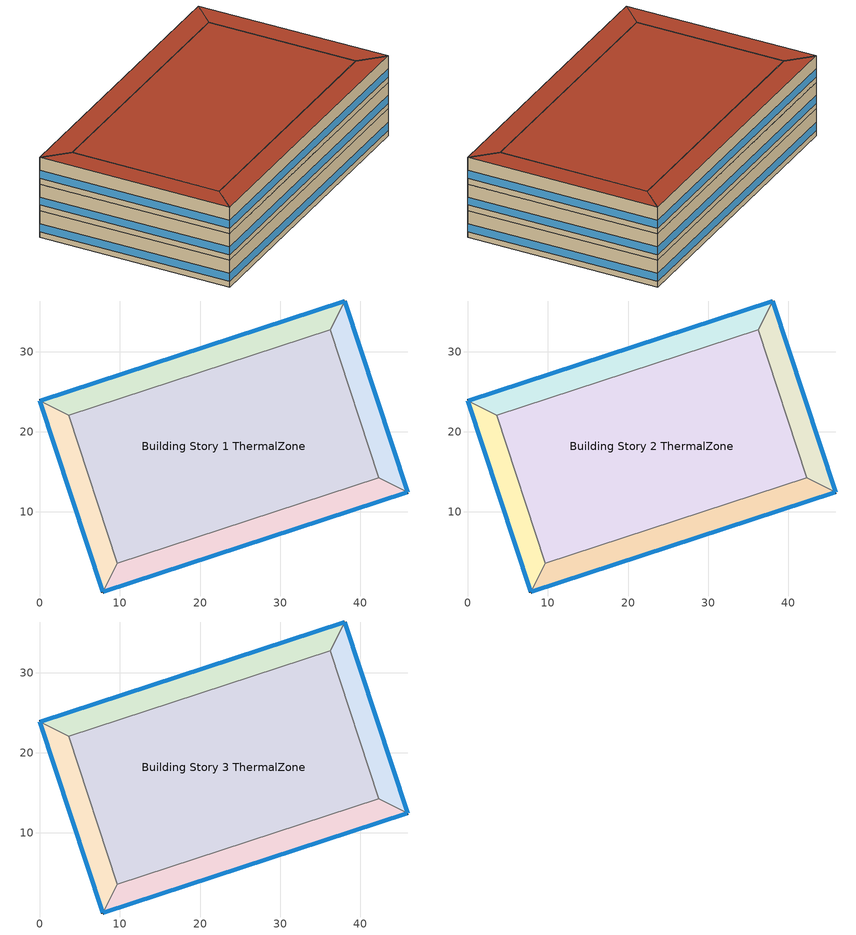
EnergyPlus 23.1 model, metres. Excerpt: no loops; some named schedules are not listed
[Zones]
Building Story 1 ThermalZone
 floor ground (Typical Insulated Carpeted 8in Slab Floor): 9.68,3.57 3.57,22.08 36.23,32.77 42.34,14.26 z0
 wall adiabatic (Typical Interior Wall): 3.57,22.08 9.68,3.57 42.34,14.26 36.23,32.77 3.57,22.08 z0:3.6
 ceiling adiabatic (Typical Interior Floor): 42.34,14.26 36.23,32.77 3.57,22.08 9.68,3.57 z3.6
Building Story 1 ThermalZone 1
 floor ground (Typical Insulated Carpeted 8in Slab Floor): 7.88,0 0,23.88 3.57,22.08 9.68,3.57 z0
 wall outside (Typical Insulated Steel Framed Exterior Wall R-20.41): 0,23.88 7.88,0 z0:3.6
 wall adiabatic (Typical Interior Wall): 7.88,0 9.68,3.57 3.57,22.08 0,23.88 z0:3.6
 window (U 0.48 SHGC 0.40 Dbl Ref-D Clr 6mm/13mm): 0.01,23.85 7.87,0.02 z0.76:1.84
 ceiling adiabatic (Typical Interior Ceiling): 9.68,3.57 3.57,22.08 0,23.88 7.88,0 z3.6
Building Story 1 ThermalZone 2
 floor ground (Typical Insulated Carpeted 8in Slab Floor): 0,23.88 38.03,36.34 36.23,32.77 3.57,22.08 z0
 wall outside (Typical Insulated Steel Framed Exterior Wall R-20.41): 38.03,36.34 0,23.88 z0:3.6
 wall adiabatic (Typical Interior Wall): 0,23.88 3.57,22.08 36.23,32.77 38.03,36.34 z0:3.6
 window (U 0.48 SHGC 0.40 Dbl Ref-D Clr 6mm/13mm): 38.01,36.33 0.02,23.89 z0.76:1.84
 ceiling adiabatic (Typical Interior Ceiling): 3.57,22.08 36.23,32.77 38.03,36.34 0,23.88 z3.6
Building Story 1 ThermalZone 3
 floor ground (Typical Insulated Carpeted 8in Slab Floor): 38.03,36.34 45.91,12.46 42.34,14.26 36.23,32.77 z0
 wall outside (Typical Insulated Steel Framed Exterior Wall R-20.41): 45.91,12.46 38.03,36.34 z0:3.6
 wall adiabatic (Typical Interior Wall): 38.03,36.34 36.23,32.77 42.34,14.26 45.91,12.46 z0:3.6
 window (U 0.48 SHGC 0.40 Dbl Ref-D Clr 6mm/13mm): 45.9,12.48 38.04,36.31 z0.76:1.84
 ceiling adiabatic (Typical Interior Ceiling): 36.23,32.77 42.34,14.26 45.91,12.46 38.03,36.34 z3.6
Building Story 1 ThermalZone 4
 floor ground (Typical Insulated Carpeted 8in Slab Floor): 45.91,12.46 7.88,0 9.68,3.57 42.34,14.26 z0
 wall outside (Typical Insulated Steel Framed Exterior Wall R-20.41): 7.88,0 45.91,12.46 z0:3.6
 wall adiabatic (Typical Interior Wall): 45.91,12.46 42.34,14.26 9.68,3.57 7.88,0 z0:3.6
 window (U 0.48 SHGC 0.40 Dbl Ref-D Clr 6mm/13mm): 7.9,0.01 45.89,12.45 z0.76:1.84
 ceiling adiabatic (Typical Interior Ceiling): 42.34,14.26 9.68,3.57 7.88,0 45.91,12.46 z3.6
Building Story 2 ThermalZone
 floor adiabatic (Typical Interior Floor): 9.68,3.57 3.57,22.08 36.23,32.77 42.34,14.26 z3.6
 wall adiabatic (Typical Interior Wall): 3.57,22.08 9.68,3.57 42.34,14.26 36.23,32.77 3.57,22.08 z3.6:7.2
 ceiling adiabatic (Typical Interior Ceiling): 42.34,14.26 36.23,32.77 3.57,22.08 9.68,3.57 z7.2
Building Story 2 ThermalZone 1
 floor adiabatic (Typical Interior Ceiling): 7.88,0 0,23.88 3.57,22.08 9.68,3.57 z3.6
 wall outside (Typical Insulated Steel Framed Exterior Wall R-20.41): 0,23.88 7.88,0 z3.6:7.2
 wall adiabatic (Typical Interior Wall): 7.88,0 9.68,3.57 3.57,22.08 0,23.88 z3.6:7.2
 window (U 0.48 SHGC 0.40 Dbl Ref-D Clr 6mm/13mm): 0.01,23.85 7.87,0.02 z4.36:5.44
 ceiling adiabatic (Typical Interior Ceiling): 9.68,3.57 3.57,22.08 0,23.88 7.88,0 z7.2
Building Story 2 ThermalZone 2
 floor adiabatic (Typical Interior Ceiling): 0,23.88 38.03,36.34 36.23,32.77 3.57,22.08 z3.6
 wall outside (Typical Insulated Steel Framed Exterior Wall R-20.41): 38.03,36.34 0,23.88 z3.6:7.2
 wall adiabatic (Typical Interior Wall): 0,23.88 3.57,22.08 36.23,32.77 38.03,36.34 z3.6:7.2
 window (U 0.48 SHGC 0.40 Dbl Ref-D Clr 6mm/13mm): 38.01,36.33 0.02,23.89 z4.36:5.44
 ceiling adiabatic (Typical Interior Ceiling): 3.57,22.08 36.23,32.77 38.03,36.34 0,23.88 z7.2
Building Story 2 ThermalZone 3
 floor adiabatic (Typical Interior Ceiling): 38.03,36.34 45.91,12.46 42.34,14.26 36.23,32.77 z3.6
 wall outside (Typical Insulated Steel Framed Exterior Wall R-20.41): 45.91,12.46 38.03,36.34 z3.6:7.2
 wall adiabatic (Typical Interior Wall): 38.03,36.34 36.23,32.77 42.34,14.26 45.91,12.46 z3.6:7.2
 window (U 0.48 SHGC 0.40 Dbl Ref-D Clr 6mm/13mm): 45.9,12.48 38.04,36.31 z4.36:5.44
 ceiling adiabatic (Typical Interior Ceiling): 36.23,32.77 42.34,14.26 45.91,12.46 38.03,36.34 z7.2
Building Story 2 ThermalZone 4
 floor adiabatic (Typical Interior Ceiling): 45.91,12.46 7.88,0 9.68,3.57 42.34,14.26 z3.6
 wall outside (Typical Insulated Steel Framed Exterior Wall R-20.41): 7.88,0 45.91,12.46 z3.6:7.2
 wall adiabatic (Typical Interior Wall): 45.91,12.46 42.34,14.26 9.68,3.57 7.88,0 z3.6:7.2
 window (U 0.48 SHGC 0.40 Dbl Ref-D Clr 6mm/13mm): 7.9,0.01 45.89,12.45 z4.36:5.44
 ceiling adiabatic (Typical Interior Ceiling): 42.34,14.26 9.68,3.57 7.88,0 45.91,12.46 z7.2
Building Story 3 ThermalZone
 floor adiabatic (Typical Interior Ceiling): 9.68,3.57 3.57,22.08 36.23,32.77 42.34,14.26 z7.2
 wall adiabatic (Typical Interior Wall): 3.57,22.08 9.68,3.57 42.34,14.26 36.23,32.77 3.57,22.08 z7.2:10.8
 roof outside (Typical Wood Joist Attic Floor R-47.62): 42.34,14.26 36.23,32.77 3.57,22.08 9.68,3.57 z10.8
Building Story 3 ThermalZone 1
 floor adiabatic (Typical Interior Ceiling): 7.88,0 0,23.88 3.57,22.08 9.68,3.57 z7.2
 wall outside (Typical Insulated Steel Framed Exterior Wall R-20.41): 0,23.88 7.88,0 z7.2:10.8
 wall adiabatic (Typical Interior Wall): 7.88,0 9.68,3.57 3.57,22.08 0,23.88 z7.2:10.8
 window (U 0.48 SHGC 0.40 Dbl Ref-D Clr 6mm/13mm): 0.01,23.85 7.87,0.02 z7.96:9.04
 roof outside (Typical Wood Joist Attic Floor R-47.62): 9.68,3.57 3.57,22.08 0,23.88 7.88,0 z10.8
Building Story 3 ThermalZone 2
 floor adiabatic (Typical Interior Ceiling): 0,23.88 38.03,36.34 36.23,32.77 3.57,22.08 z7.2
 wall outside (Typical Insulated Steel Framed Exterior Wall R-20.41): 38.03,36.34 0,23.88 z7.2:10.8
 wall adiabatic (Typical Interior Wall): 0,23.88 3.57,22.08 36.23,32.77 38.03,36.34 z7.2:10.8
 window (U 0.48 SHGC 0.40 Dbl Ref-D Clr 6mm/13mm): 38.01,36.33 0.02,23.89 z7.96:9.04
 roof outside (Typical Wood Joist Attic Floor R-47.62): 3.57,22.08 36.23,32.77 38.03,36.34 0,23.88 z10.8
Building Story 3 ThermalZone 3
 floor adiabatic (Typical Interior Ceiling): 38.03,36.34 45.91,12.46 42.34,14.26 36.23,32.77 z7.2
 wall outside (Typical Insulated Steel Framed Exterior Wall R-20.41): 45.91,12.46 38.03,36.34 z7.2:10.8
 wall adiabatic (Typical Interior Wall): 38.03,36.34 36.23,32.77 42.34,14.26 45.91,12.46 z7.2:10.8
 window (U 0.48 SHGC 0.40 Dbl Ref-D Clr 6mm/13mm): 45.9,12.48 38.04,36.31 z7.96:9.04
 roof outside (Typical Wood Joist Attic Floor R-47.62): 36.23,32.77 42.34,14.26 45.91,12.46 38.03,36.34 z10.8
Building Story 3 ThermalZone 4
 floor adiabatic (Typical Interior Ceiling): 45.91,12.46 7.88,0 9.68,3.57 42.34,14.26 z7.2
 wall outside (Typical Insulated Steel Framed Exterior Wall R-20.41): 7.88,0 45.91,12.46 z7.2:10.8
 wall adiabatic (Typical Interior Wall): 45.91,12.46 42.34,14.26 9.68,3.57 7.88,0 z7.2:10.8
 window (U 0.48 SHGC 0.40 Dbl Ref-D Clr 6mm/13mm): 7.9,0.01 45.89,12.45 z7.96:9.04
 roof outside (Typical Wood Joist Attic Floor R-47.62): 42.34,14.26 9.68,3.57 7.88,0 45.91,12.46 z10.8
[Building]
Restaurant 13: Terrain=City
[Site:Location]
Buffalo Niagara Intl Ap_NY_USA: Latitude {deg}=42.8144; Longitude {deg}=-78.8496; Time Zone {hr}=-5; Elevation {m}=215
[Site:GroundTemperature:FCfactorMethod]
7.4, -0, -7.6, -12.6, -7.7, 0.3, 7, 14.2, 19.2, 20.9, 20, 15.4
[Site:WaterMainsTemperature]
Calculation Method=Correlation; Annual Average Outdoor Air Temperature {C}=8.96667; Maximum Difference In Monthly Average Outdoor Air Temperatures {deltaC}=26.2
[SizingPeriod:DesignDay] Day of Month=21; Dry-Bulb Temperature Range Modifier Type=DefaultMultipliers; Humidity Condition Type=Wetbulb; Barometric Pressure {Pa}=98769; Rain Indicator=No; Snow Indicator=No; Daylight Saving Time Indicator=No; Begin Environment Reset Mode=FullResetAtBeginEnvironment
Name | Month | Day Type | Maximum Dry-Bulb Temperature {C} | Daily Dry-Bulb Temperature Range {deltaC} | Wetbulb or DewPoint at Maximum Dry-Bulb {C} | Wind Speed {m/s} | Wind Direction {deg} | Solar Model Indicator | ASHRAE Clear Sky Optical Depth for Beam Irradiance (taub) | ASHRAE Clear Sky Optical Depth for Diffuse Irradiance (taud) | Sky Clearness
Buffalo Niagara Intl Ap Ann Clg .4% Condns DB=>MWB 1 | 7 | SummerDesignDay | 30.3 | 9.3 | 21.8 | 5.7 | 240 | ASHRAETau | 0.462 | 2.001
Buffalo Niagara Intl Ap Ann Clg .4% Condns WB=>MDB 1 | 7 | SummerDesignDay | 27.8 | 9.3 | 23.8 | 5.7 | 240 | ASHRAETau | 0.462 | 2.001
Buffalo Niagara Intl Ap Ann Htg 99.6% Condns DB 1 | 1 | WinterDesignDay | -16.3 | 0 | -16.3 | 5.1 | 270 | ASHRAEClearSky |  |  | 0
[Material] Thermal Absorptance=0.9; Solar Absorptance=0.7
Name | Roughness | Thickness {m} | Conductivity {W/m-K} | Density {kg/m3} | Specific Heat {J/kg-K} | Visible Absorptance
100mm Normalweight concrete floor | MediumRough | 0.1016 | 2.31045 | 2322 | 832.557 | 0.7
25mm Stucco | Smooth | 0.0254 | 0.72 | 1856 | 840 | 0.7
5/8 in. Gypsum Board | MediumSmooth | 0.0159 | 0.16 | 800 | 1090 | 0.7
8 in. Normalweight Concrete Floor | MediumRough | 0.2032 | 2.31 | 2322 | 832 | 0.7
G01 13mm gypsum board | Smooth | 0.0127 | 0.160031 | 800.001 | 1090.73 | 0.5
Std Wood 6inch 1; Std Wood 6inch 2 | MediumSmooth | 0.15 | 0.12 | 540 | 1210 | 0.7
[Material:NoMass] Roughness=Smooth; Thermal Absorptance=0.9; Solar Absorptance=0.7
Name | Thermal Resistance {m2-K/W} | Visible Absorptance
CP02 CARPET PAD; Typical Carpet Pad | 0.21648 | 0.8
Typical Insulation R-18.23 | 3.21036 | 0.7
Typical Insulation R-45.98 | 8.09839 | 0.7
[WindowMaterial:Gas]
AIR 13MM: Gas Type=Air; Thickness {m}=0.0127
[WindowMaterial:Glazing] Optical Data Type=SpectralAverage; Thickness {m}=0.006; Infrared Transmittance at Normal Incidence=0; Front Side Infrared Hemispherical Emissivity=0.84; Conductivity {W/m-K}=0.9; Dirt Correction Factor for Solar and Visible Transmittance=1; Solar Diffusing=No
Name | Solar Transmittance at Normal Incidence | Front Side Solar Reflectance at Normal Incidence | Back Side Solar Reflectance at Normal Incidence | Visible Transmittance at Normal Incidence | Front Side Visible Reflectance at Normal Incidence | Back Side Visible Reflectance at Normal Incidence | Back Side Infrared Hemispherical Emissivity
CLEAR 6MM | 0.775 | 0.071 | 0.071 | 0.881 | 0.08 | 0.08 | 0.84
REF D CLEAR 6MM | 0.429 | 0.308 | 0.379 | 0.334 | 0.453 | 0.505 | 0.82
[Construction]
InteriorFurnishings 1: Std Wood 6inch 1
InteriorFurnishings 2: Std Wood 6inch 2
Typical Insulated Carpeted 8in Slab Floor: 8 in. Normalweight Concrete Floor, Typical Carpet Pad
Typical Insulated Steel Framed Exterior Wall R-20.41: 25mm Stucco, 5/8 in. Gypsum Board, Typical Insulation R-18.23, 5/8 in. Gypsum Board
Typical Interior Ceiling: CP02 CARPET PAD, 100mm Normalweight concrete floor
Typical Interior Floor: 100mm Normalweight concrete floor, CP02 CARPET PAD
Typical Interior Wall: G01 13mm gypsum board, G01 13mm gypsum board
Typical Wood Joist Attic Floor R-47.62: 5/8 in. Gypsum Board, Typical Insulation R-45.98
U 0.48 SHGC 0.40 Dbl Ref-D Clr 6mm/13mm: REF D CLEAR 6MM, AIR 13MM, CLEAR 6MM
[Zone] Multiplier=1; Part of Total Floor Area=Yes
Building Story 1 ThermalZone; Building Story 1 ThermalZone 1; Building Story 1 ThermalZone 2; Building Story 1 ThermalZone 3; Building Story 1 ThermalZone 4; Building Story 2 ThermalZone; Building Story 2 ThermalZone 1; Building Story 2 ThermalZone 2; Building Story 2 ThermalZone 3; Building Story 2 ThermalZone 4; Building Story 3 ThermalZone; Building Story 3 ThermalZone 1; Building Story 3 ThermalZone 2; Building Story 3 ThermalZone 3; Building Story 3 ThermalZone 4
[InternalMass]
Name | Construction | Zone or ZoneList | Surface Area {m2}
Building Story 1 Space Mass | InteriorFurnishings 2 | Building Story 1 ThermalZone | 1339.35
Building Story 1 Space 1 Mass | InteriorFurnishings 2 | Building Story 1 ThermalZone 1 | 126.241
Building Story 1 Space 2 Mass | InteriorFurnishings 2 | Building Story 1 ThermalZone 2 | 210.389
Building Story 1 Space 3 Mass | InteriorFurnishings 2 | Building Story 1 ThermalZone 3 | 126.241
Building Story 1 Space 4 Mass | InteriorFurnishings 2 | Building Story 1 ThermalZone 4 | 210.389
Building Story 2 Space Mass | InteriorFurnishings 2 | Building Story 2 ThermalZone | 1339.35
Building Story 2 Space 1 Mass | InteriorFurnishings 2 | Building Story 2 ThermalZone 1 | 126.241
Building Story 2 Space 2 Mass | InteriorFurnishings 2 | Building Story 2 ThermalZone 2 | 210.389
Building Story 2 Space 3 Mass | InteriorFurnishings 2 | Building Story 2 ThermalZone 3 | 126.241
Building Story 2 Space 4 Mass | InteriorFurnishings 2 | Building Story 2 ThermalZone 4 | 210.389
Building Story 3 Space Mass | InteriorFurnishings 2 | Building Story 3 ThermalZone | 1339.35
Building Story 3 Space 1 Mass | InteriorFurnishings 2 | Building Story 3 ThermalZone 1 | 126.241
Building Story 3 Space 2 Mass | InteriorFurnishings 2 | Building Story 3 ThermalZone 2 | 210.389
Building Story 3 Space 3 Mass | InteriorFurnishings 2 | Building Story 3 ThermalZone 3 | 126.241
Building Story 3 Space 4 Mass | InteriorFurnishings 2 | Building Story 3 ThermalZone 4 | 210.389
Building Story 1 Space 2 FullServiceRestaurant Dining A  - Story Ground Mass; Building Story 1 Space 2 FullServiceRestaurant Dining C  - Story Ground Mass | InteriorFurnishings 1 | Building Story 1 ThermalZone 2 | 5.50523
Building Story 1 Space 4 FullServiceRestaurant Dining A  - Story Ground Mass; Building Story 1 Space 4 FullServiceRestaurant Dining C  - Story Ground Mass | InteriorFurnishings 1 | Building Story 1 ThermalZone 4 | 5.50523
Building Story 1 Space FullServiceRestaurant Dining A  - Story Ground Mass; Building Story 1 Space FullServiceRestaurant Dining C  - Story Ground Mass | InteriorFurnishings 1 | Building Story 1 ThermalZone | 35.0466
Building Story 1 Space 1 FullServiceRestaurant Dining A  - Story Ground Mass; Building Story 1 Space 1 FullServiceRestaurant Dining C  - Story Ground Mass | InteriorFurnishings 1 | Building Story 1 ThermalZone 1 | 3.30334
Building Story 1 Space 3 FullServiceRestaurant Dining A  - Story Ground Mass; Building Story 1 Space 3 FullServiceRestaurant Dining C  - Story Ground Mass | InteriorFurnishings 1 | Building Story 1 ThermalZone 3 | 3.30333
Building Story 1 Space 2 FullServiceRestaurant Dining B  - Story Ground Mass | InteriorFurnishings 1 | Building Story 1 ThermalZone 2 | 27.1962
Building Story 1 Space 4 FullServiceRestaurant Dining B  - Story Ground Mass | InteriorFurnishings 1 | Building Story 1 ThermalZone 4 | 27.1962
Building Story 1 Space FullServiceRestaurant Dining B  - Story Ground Mass | InteriorFurnishings 1 | Building Story 1 ThermalZone | 173.132
Building Story 1 Space 1 FullServiceRestaurant Dining B  - Story Ground Mass | InteriorFurnishings 1 | Building Story 1 ThermalZone 1 | 16.3187
Building Story 1 Space 3 FullServiceRestaurant Dining B  - Story Ground Mass | InteriorFurnishings 1 | Building Story 1 ThermalZone 3 | 16.3187
Building Story 1 Space 2 FullServiceRestaurant Kitchen A  - Story Ground Mass; Building Story 1 Space 2 FullServiceRestaurant Kitchen C  - Story Ground Mass | InteriorFurnishings 1 | Building Story 1 ThermalZone 2 | 20.4418
Building Story 1 Space 4 FullServiceRestaurant Kitchen A  - Story Ground Mass; Building Story 1 Space 4 FullServiceRestaurant Kitchen C  - Story Ground Mass | InteriorFurnishings 1 | Building Story 1 ThermalZone 4 | 20.4418
Building Story 1 Space FullServiceRestaurant Kitchen A  - Story Ground Mass; Building Story 1 Space FullServiceRestaurant Kitchen C  - Story Ground Mass | InteriorFurnishings 1 | Building Story 1 ThermalZone | 130.134
Building Story 1 Space 1 FullServiceRestaurant Kitchen A  - Story Ground Mass; Building Story 1 Space 1 FullServiceRestaurant Kitchen C  - Story Ground Mass | InteriorFurnishings 1 | Building Story 1 ThermalZone 1 | 12.2658
Building Story 1 Space 3 FullServiceRestaurant Kitchen A  - Story Ground Mass; Building Story 1 Space 3 FullServiceRestaurant Kitchen C  - Story Ground Mass | InteriorFurnishings 1 | Building Story 1 ThermalZone 3 | 12.2658
Building Story 1 Space 2 FullServiceRestaurant Kitchen A end_a - Story Ground Mass; Building Story 1 Space 2 FullServiceRestaurant Kitchen C end_a - Story Ground Mass | InteriorFurnishings 1 | Building Story 1 ThermalZone 2 | 4.36814
Building Story 1 Space 4 FullServiceRestaurant Kitchen A end_a - Story Ground Mass; Building Story 1 Space 4 FullServiceRestaurant Kitchen C end_a - Story Ground Mass | InteriorFurnishings 1 | Building Story 1 ThermalZone 4 | 4.36814
Building Story 1 Space FullServiceRestaurant Kitchen A end_a - Story Ground Mass; Building Story 1 Space FullServiceRestaurant Kitchen C end_a - Story Ground Mass | InteriorFurnishings 1 | Building Story 1 ThermalZone | 27.8078
Building Story 1 Space 1 FullServiceRestaurant Kitchen A end_a - Story Ground Mass; Building Story 1 Space 1 FullServiceRestaurant Kitchen C end_a - Story Ground Mass | InteriorFurnishings 1 | Building Story 1 ThermalZone 1 | 2.62104
Building Story 1 Space 3 FullServiceRestaurant Kitchen A end_a - Story Ground Mass; Building Story 1 Space 3 FullServiceRestaurant Kitchen C end_a - Story Ground Mass | InteriorFurnishings 1 | Building Story 1 ThermalZone 3 | 2.62104
Building Story 1 Space 2 FullServiceRestaurant Kitchen B  - Story Ground Mass | InteriorFurnishings 1 | Building Story 1 ThermalZone 2 | 100.984
Building Story 1 Space 4 FullServiceRestaurant Kitchen B  - Story Ground Mass | InteriorFurnishings 1 | Building Story 1 ThermalZone 4 | 100.984
Building Story 1 Space FullServiceRestaurant Kitchen B  - Story Ground Mass | InteriorFurnishings 1 | Building Story 1 ThermalZone | 642.868
Building Story 1 Space 1 FullServiceRestaurant Kitchen B  - Story Ground Mass | InteriorFurnishings 1 | Building Story 1 ThermalZone 1 | 60.5938
Building Story 1 Space 3 FullServiceRestaurant Kitchen B  - Story Ground Mass | InteriorFurnishings 1 | Building Story 1 ThermalZone 3 | 60.5938
Building Story 1 Space 2 FullServiceRestaurant Kitchen B end_a - Story Ground Mass | InteriorFurnishings 1 | Building Story 1 ThermalZone 2 | 21.5789
Building Story 1 Space 4 FullServiceRestaurant Kitchen B end_a - Story Ground Mass | InteriorFurnishings 1 | Building Story 1 ThermalZone 4 | 21.5789
Building Story 1 Space FullServiceRestaurant Kitchen B end_a - Story Ground Mass | InteriorFurnishings 1 | Building Story 1 ThermalZone | 137.372
Building Story 1 Space 1 FullServiceRestaurant Kitchen B end_a - Story Ground Mass | InteriorFurnishings 1 | Building Story 1 ThermalZone 1 | 12.9481
Building Story 1 Space 3 FullServiceRestaurant Kitchen B end_a - Story Ground Mass | InteriorFurnishings 1 | Building Story 1 ThermalZone 3 | 12.9481
Building Story 2 Space 4 FullServiceRestaurant Dining A  - Story Mid Mass; Building Story 2 Space 4 FullServiceRestaurant Dining B end_a - Story Mid Mass; Building Story 2 Space 4 FullServiceRestaurant Dining B end_b - Story Mid Mass; Building Story 2 Space 4 FullServiceRestaurant Dining C  - Story Mid Mass | InteriorFurnishings 1 | Building Story 2 ThermalZone 4 | 21.5789
Building Story 2 Space FullServiceRestaurant Dining A  - Story Mid Mass; Building Story 2 Space FullServiceRestaurant Dining B end_a - Story Mid Mass; Building Story 2 Space FullServiceRestaurant Dining B end_b - Story Mid Mass; Building Story 2 Space FullServiceRestaurant Dining C  - Story Mid Mass | InteriorFurnishings 1 | Building Story 2 ThermalZone | 137.372
Building Story 2 Space 2 FullServiceRestaurant Dining A  - Story Mid Mass; Building Story 2 Space 2 FullServiceRestaurant Dining B end_a - Story Mid Mass; Building Story 2 Space 2 FullServiceRestaurant Dining B end_b - Story Mid Mass; Building Story 2 Space 2 FullServiceRestaurant Dining C  - Story Mid Mass | InteriorFurnishings 1 | Building Story 2 ThermalZone 2 | 21.5789
Building Story 2 Space 1 FullServiceRestaurant Dining A  - Story Mid Mass; Building Story 2 Space 1 FullServiceRestaurant Dining B end_a - Story Mid Mass; Building Story 2 Space 1 FullServiceRestaurant Dining B end_b - Story Mid Mass; Building Story 2 Space 1 FullServiceRestaurant Dining C  - Story Mid Mass | InteriorFurnishings 1 | Building Story 2 ThermalZone 1 | 12.9481
Building Story 2 Space 3 FullServiceRestaurant Dining A  - Story Mid Mass; Building Story 2 Space 3 FullServiceRestaurant Dining B end_a - Story Mid Mass; Building Story 2 Space 3 FullServiceRestaurant Dining B end_b - Story Mid Mass; Building Story 2 Space 3 FullServiceRestaurant Dining C  - Story Mid Mass | InteriorFurnishings 1 | Building Story 2 ThermalZone 3 | 12.9481
Building Story 2 Space 4 FullServiceRestaurant Dining A end_a - Story Mid Mass; Building Story 2 Space 4 FullServiceRestaurant Dining A end_b - Story Mid Mass; Building Story 2 Space 4 FullServiceRestaurant Dining C end_a - Story Mid Mass; Building Story 2 Space 4 FullServiceRestaurant Dining C end_b - Story Mid Mass | InteriorFurnishings 1 | Building Story 2 ThermalZone 4 | 4.36814
Building Story 2 Space FullServiceRestaurant Dining A end_a - Story Mid Mass; Building Story 2 Space FullServiceRestaurant Dining A end_b - Story Mid Mass; Building Story 2 Space FullServiceRestaurant Dining C end_a - Story Mid Mass; Building Story 2 Space FullServiceRestaurant Dining C end_b - Story Mid Mass | InteriorFurnishings 1 | Building Story 2 ThermalZone | 27.8078
Building Story 2 Space 2 FullServiceRestaurant Dining A end_a - Story Mid Mass; Building Story 2 Space 2 FullServiceRestaurant Dining A end_b - Story Mid Mass; Building Story 2 Space 2 FullServiceRestaurant Dining C end_a - Story Mid Mass; Building Story 2 Space 2 FullServiceRestaurant Dining C end_b - Story Mid Mass | InteriorFurnishings 1 | Building Story 2 ThermalZone 2 | 4.36814
Building Story 2 Space 1 FullServiceRestaurant Dining A end_a - Story Mid Mass; Building Story 2 Space 1 FullServiceRestaurant Dining A end_b - Story Mid Mass; Building Story 2 Space 1 FullServiceRestaurant Dining C end_a - Story Mid Mass; Building Story 2 Space 1 FullServiceRestaurant Dining C end_b - Story Mid Mass | InteriorFurnishings 1 | Building Story 2 ThermalZone 1 | 2.62104
Building Story 2 Space 3 FullServiceRestaurant Dining A end_a - Story Mid Mass; Building Story 2 Space 3 FullServiceRestaurant Dining A end_b - Story Mid Mass; Building Story 2 Space 3 FullServiceRestaurant Dining C end_a - Story Mid Mass; Building Story 2 Space 3 FullServiceRestaurant Dining C end_b - Story Mid Mass | InteriorFurnishings 1 | Building Story 2 ThermalZone 3 | 2.62104
Building Story 2 Space 4 FullServiceRestaurant Dining B  - Story Mid Mass | InteriorFurnishings 1 | Building Story 2 ThermalZone 4 | 106.601
Building Story 2 Space FullServiceRestaurant Dining B  - Story Mid Mass | InteriorFurnishings 1 | Building Story 2 ThermalZone | 678.628
Building Story 2 Space 2 FullServiceRestaurant Dining B  - Story Mid Mass | InteriorFurnishings 1 | Building Story 2 ThermalZone 2 | 106.601
Building Story 2 Space 1 FullServiceRestaurant Dining B  - Story Mid Mass | InteriorFurnishings 1 | Building Story 2 ThermalZone 1 | 63.9644
Building Story 2 Space 3 FullServiceRestaurant Dining B  - Story Mid Mass | InteriorFurnishings 1 | Building Story 2 ThermalZone 3 | 63.9643
Building Story 3 Space FullServiceRestaurant Dining A  - Story Top Mass; Building Story 3 Space FullServiceRestaurant Dining B end_a - Story Top Mass; Building Story 3 Space FullServiceRestaurant Dining B end_b - Story Top Mass; Building Story 3 Space FullServiceRestaurant Dining C  - Story Top Mass | InteriorFurnishings 1 | Building Story 3 ThermalZone | 137.372
Building Story 3 Space 1 FullServiceRestaurant Dining A  - Story Top Mass; Building Story 3 Space 1 FullServiceRestaurant Dining B end_a - Story Top Mass; Building Story 3 Space 1 FullServiceRestaurant Dining B end_b - Story Top Mass; Building Story 3 Space 1 FullServiceRestaurant Dining C  - Story Top Mass | InteriorFurnishings 1 | Building Story 3 ThermalZone 1 | 12.9481
Building Story 3 Space 2 FullServiceRestaurant Dining A  - Story Top Mass; Building Story 3 Space 2 FullServiceRestaurant Dining B end_a - Story Top Mass; Building Story 3 Space 2 FullServiceRestaurant Dining B end_b - Story Top Mass; Building Story 3 Space 2 FullServiceRestaurant Dining C  - Story Top Mass | InteriorFurnishings 1 | Building Story 3 ThermalZone 2 | 21.5789
Building Story 3 Space 3 FullServiceRestaurant Dining A  - Story Top Mass; Building Story 3 Space 3 FullServiceRestaurant Dining B end_a - Story Top Mass; Building Story 3 Space 3 FullServiceRestaurant Dining B end_b - Story Top Mass; Building Story 3 Space 3 FullServiceRestaurant Dining C  - Story Top Mass | InteriorFurnishings 1 | Building Story 3 ThermalZone 3 | 12.9481
Building Story 3 Space 4 FullServiceRestaurant Dining A  - Story Top Mass; Building Story 3 Space 4 FullServiceRestaurant Dining B end_a - Story Top Mass; Building Story 3 Space 4 FullServiceRestaurant Dining B end_b - Story Top Mass; Building Story 3 Space 4 FullServiceRestaurant Dining C  - Story Top Mass | InteriorFurnishings 1 | Building Story 3 ThermalZone 4 | 21.5789
Building Story 3 Space FullServiceRestaurant Dining A end_a - Story Top Mass; Building Story 3 Space FullServiceRestaurant Dining A end_b - Story Top Mass; Building Story 3 Space FullServiceRestaurant Dining C end_a - Story Top Mass; Building Story 3 Space FullServiceRestaurant Dining C end_b - Story Top Mass | InteriorFurnishings 1 | Building Story 3 ThermalZone | 27.8078
Building Story 3 Space 1 FullServiceRestaurant Dining A end_a - Story Top Mass; Building Story 3 Space 1 FullServiceRestaurant Dining A end_b - Story Top Mass; Building Story 3 Space 1 FullServiceRestaurant Dining C end_a - Story Top Mass; Building Story 3 Space 1 FullServiceRestaurant Dining C end_b - Story Top Mass | InteriorFurnishings 1 | Building Story 3 ThermalZone 1 | 2.62104
Building Story 3 Space 2 FullServiceRestaurant Dining A end_a - Story Top Mass; Building Story 3 Space 2 FullServiceRestaurant Dining A end_b - Story Top Mass; Building Story 3 Space 2 FullServiceRestaurant Dining C end_a - Story Top Mass; Building Story 3 Space 2 FullServiceRestaurant Dining C end_b - Story Top Mass | InteriorFurnishings 1 | Building Story 3 ThermalZone 2 | 4.36814
Building Story 3 Space 3 FullServiceRestaurant Dining A end_a - Story Top Mass; Building Story 3 Space 3 FullServiceRestaurant Dining A end_b - Story Top Mass; Building Story 3 Space 3 FullServiceRestaurant Dining C end_a - Story Top Mass; Building Story 3 Space 3 FullServiceRestaurant Dining C end_b - Story Top Mass | InteriorFurnishings 1 | Building Story 3 ThermalZone 3 | 2.62104
Building Story 3 Space 4 FullServiceRestaurant Dining A end_a - Story Top Mass; Building Story 3 Space 4 FullServiceRestaurant Dining A end_b - Story Top Mass; Building Story 3 Space 4 FullServiceRestaurant Dining C end_a - Story Top Mass; Building Story 3 Space 4 FullServiceRestaurant Dining C end_b - Story Top Mass | InteriorFurnishings 1 | Building Story 3 ThermalZone 4 | 4.36814
Building Story 3 Space FullServiceRestaurant Dining B  - Story Top Mass | InteriorFurnishings 1 | Building Story 3 ThermalZone | 678.628
Building Story 3 Space 1 FullServiceRestaurant Dining B  - Story Top Mass | InteriorFurnishings 1 | Building Story 3 ThermalZone 1 | 63.9644
Building Story 3 Space 2 FullServiceRestaurant Dining B  - Story Top Mass | InteriorFurnishings 1 | Building Story 3 ThermalZone 2 | 106.601
Building Story 3 Space 3 FullServiceRestaurant Dining B  - Story Top Mass | InteriorFurnishings 1 | Building Story 3 ThermalZone 3 | 63.9643
Building Story 3 Space 4 FullServiceRestaurant Dining B  - Story Top Mass | InteriorFurnishings 1 | Building Story 3 ThermalZone 4 | 106.601
[Daylighting:Controls] Lighting Control Type=Stepped; Minimum Input Power Fraction for Continuous or ContinuousOff Dimming Control=0.3; Minimum Light Output Fraction for Continuous or ContinuousOff Dimming Control=0.2; Number of Stepped Control Steps=3; Probability Lighting will be Reset When Needed in Manual Stepped Control=1; Glare Calculation Azimuth Angle of View Direction Clockwise from Zone y-Axis {deg}=-0; Maximum Allowable Discomfort Glare Index=22
Name | Zone or Space | Glare Calculation Daylighting Reference Point | Daylighting Reference Point 1 | Fraction of Lights Controlled by Reference Point 1 | Illuminance Setpoint at Reference Point 1 {lux} | Daylighting Reference Point 2 | Fraction of Lights Controlled by Reference Point 2 | Illuminance Setpoint at Reference Point 2 {lux}
Building Story 1 ThermalZone 1 DaylightingControls | Building Story 1 ThermalZone 1 | Building Story 1 Space 1 Daylt Sensor 1 | Building Story 1 Space 1 Daylt Sensor 1 | 0.681 | 375 | Building Story 1 Space 1 Daylt Sensor 2 | 0.318 | 375
Building Story 1 ThermalZone 2 DaylightingControls | Building Story 1 ThermalZone 2 | Building Story 1 Space 2 Daylt Sensor 1 | Building Story 1 Space 2 Daylt Sensor 1 | 0.669 | 375 | Building Story 1 Space 2 Daylt Sensor 2 | 0.33 | 375
Building Story 1 ThermalZone 3 DaylightingControls | Building Story 1 ThermalZone 3 | Building Story 1 Space 3 Daylt Sensor 1 | Building Story 1 Space 3 Daylt Sensor 1 | 0.681 | 375 | Building Story 1 Space 3 Daylt Sensor 2 | 0.318 | 375
Building Story 1 ThermalZone 4 DaylightingControls | Building Story 1 ThermalZone 4 | Building Story 1 Space 4 Daylt Sensor 1 | Building Story 1 Space 4 Daylt Sensor 1 | 0.669 | 375 | Building Story 1 Space 4 Daylt Sensor 2 | 0.33 | 375
Building Story 2 ThermalZone 1 DaylightingControls | Building Story 2 ThermalZone 1 | Building Story 2 Space 1 Daylt Sensor 1 | Building Story 2 Space 1 Daylt Sensor 1 | 0.681 | 215 | Building Story 2 Space 1 Daylt Sensor 2 | 0.318 | 215
Building Story 2 ThermalZone 2 DaylightingControls | Building Story 2 ThermalZone 2 | Building Story 2 Space 2 Daylt Sensor 1 | Building Story 2 Space 2 Daylt Sensor 1 | 0.669 | 215 | Building Story 2 Space 2 Daylt Sensor 2 | 0.33 | 215
Building Story 2 ThermalZone 3 DaylightingControls | Building Story 2 ThermalZone 3 | Building Story 2 Space 3 Daylt Sensor 1 | Building Story 2 Space 3 Daylt Sensor 1 | 0.681 | 215 | Building Story 2 Space 3 Daylt Sensor 2 | 0.318 | 215
Building Story 2 ThermalZone 4 DaylightingControls | Building Story 2 ThermalZone 4 | Building Story 2 Space 4 Daylt Sensor 1 | Building Story 2 Space 4 Daylt Sensor 1 | 0.669 | 215 | Building Story 2 Space 4 Daylt Sensor 2 | 0.33 | 215
Building Story 3 ThermalZone 1 DaylightingControls | Building Story 3 ThermalZone 1 | Building Story 3 Space 1 Daylt Sensor 1 | Building Story 3 Space 1 Daylt Sensor 1 | 0.681 | 215 | Building Story 3 Space 1 Daylt Sensor 2 | 0.318 | 215
Building Story 3 ThermalZone 2 DaylightingControls | Building Story 3 ThermalZone 2 | Building Story 3 Space 2 Daylt Sensor 1 | Building Story 3 Space 2 Daylt Sensor 1 | 0.669 | 215 | Building Story 3 Space 2 Daylt Sensor 2 | 0.33 | 215
Building Story 3 ThermalZone 3 DaylightingControls | Building Story 3 ThermalZone 3 | Building Story 3 Space 3 Daylt Sensor 1 | Building Story 3 Space 3 Daylt Sensor 1 | 0.681 | 215 | Building Story 3 Space 3 Daylt Sensor 2 | 0.318 | 215
Building Story 3 ThermalZone 4 DaylightingControls | Building Story 3 ThermalZone 4 | Building Story 3 Space 4 Daylt Sensor 1 | Building Story 3 Space 4 Daylt Sensor 1 | 0.669 | 215 | Building Story 3 Space 4 Daylt Sensor 2 | 0.33 | 215
[AvailabilityManager:NightCycle] Applicability Schedule=Always On Discrete; Control Type=CycleOnAny; Thermostat Tolerance {deltaC}=1.9999; Cycling Run Time Control Type=Thermostat; Cycling Run Time {s}=1800
Name | Fan Schedule
Availability Manager Night Cycle 4 | Building Story 1 ThermalZone 1 PSZ-AC Occ Sch
Availability Manager Night Cycle 2 | Building Story 1 ThermalZone 2 PSZ-AC Occ Sch
Availability Manager Night Cycle 1 | Building Story 1 ThermalZone 3 PSZ-AC Occ Sch
Availability Manager Night Cycle 5 | Building Story 1 ThermalZone 4 PSZ-AC Occ Sch
Availability Manager Night Cycle 3 | Building Story 1 ThermalZone PSZ-AC Occ Sch
Availability Manager Night Cycle 10 | Building Story 2 ThermalZone 1 PSZ-AC Occ Sch
Availability Manager Night Cycle 9 | Building Story 2 ThermalZone 2 PSZ-AC Occ Sch
Availability Manager Night Cycle 6 | Building Story 2 ThermalZone 3 PSZ-AC Occ Sch
Availability Manager Night Cycle 8 | Building Story 2 ThermalZone 4 PSZ-AC Occ Sch
Availability Manager Night Cycle 7 | Building Story 2 ThermalZone PSZ-AC Occ Sch
Availability Manager Night Cycle 15 | Building Story 3 ThermalZone 1 PSZ-AC Occ Sch
Availability Manager Night Cycle 14 | Building Story 3 ThermalZone 2 PSZ-AC Occ Sch
Availability Manager Night Cycle 11 | Building Story 3 ThermalZone 3 PSZ-AC Occ Sch
Availability Manager Night Cycle 13 | Building Story 3 ThermalZone 4 PSZ-AC Occ Sch
Availability Manager Night Cycle 12 | Building Story 3 ThermalZone PSZ-AC Occ Sch
[AvailabilityManager:Scheduled] Schedule=Always On Discrete
Building Story 1 ThermalZone 1 PSZ-AC OA System Availability Manager; Building Story 1 ThermalZone 2 PSZ-AC OA System Availability Manager; Building Story 1 ThermalZone 3 PSZ-AC OA System Availability Manager; Building Story 1 ThermalZone 4 PSZ-AC OA System Availability Manager; Building Story 1 ThermalZone PSZ-AC OA System Availability Manager; Building Story 2 ThermalZone 1 PSZ-AC OA System Availability Manager; Building Story 2 ThermalZone 2 PSZ-AC OA System Availability Manager; Building Story 2 ThermalZone 3 PSZ-AC OA System Availability Manager; Building Story 2 ThermalZone 4 PSZ-AC OA System Availability Manager; Building Story 2 ThermalZone PSZ-AC OA System Availability Manager; Building Story 3 ThermalZone 1 PSZ-AC OA System Availability Manager; Building Story 3 ThermalZone 2 PSZ-AC OA System Availability Manager; Building Story 3 ThermalZone 3 PSZ-AC OA System Availability Manager; Building Story 3 ThermalZone 4 PSZ-AC OA System Availability Manager; Building Story 3 ThermalZone PSZ-AC OA System Availability Manager
[Exterior:Lights] Control Option=AstronomicalClock
Name | Schedule | Design Level {W}
Building Facades | Schedule Ruleset 1 | 624.605
Main Entries; Other Doors | Schedule Ruleset 2 | 260.088
Parking Areas and Drives | Schedule Ruleset 2 | 13167
[EnergyManagementSystem:Sensor]
Name | Output:Variable or Output:Meter Index Key | Output:Variable or Output:Meter
Ele_Sen | Whole Building | Facility Total Purchased Electricity Energy
Fut_Sen | NYSTc 2030 Future Hourly Emissions Sch | Schedule Value
His_Sen | New York 2019 Historical Hourly Emissions Sch | Schedule Value
Mains_Water_Temp_Sen | Environment | Site Mains Water Temperature
OAT; OAT_1 | Environment | Site Outdoor Air Drybulb Temperature
[EnergyManagementSystem:Actuator] Actuated Component Control Type=Schedule Value
Name | Actuated Component Unique | Actuated Component Type
BuildingStory2ThermalZonePSZACClgSch0; BuildingStory3ThermalZonePSZACClgSch0 | RestaurantSitDown CLGSETP_SCH_NO_OPTIMUM | Schedule:Year
BuildingStory2ThermalZonePSZACHtgSch0; BuildingStory3ThermalZonePSZACHtgSch0 | RestaurantSitDown HTGSETP_SCH_NO_OPTIMUM | Schedule:Year
Mains_Water_Temp_Act | Mains Water Temperature | Schedule:Constant
[EnergyManagementSystem:Program]
BuildingStory2ThermalZonePSZACOptimumStartProg0: IF DaylightSavings==0 && DayOfWeek>1 && Hour==5 && OAT<23.9 && OAT>1.7; SET BuildingStory2ThermalZonePSZACClgSch0 = 29.4; SET BuildingStory2ThermalZonePSZACHtgSch0 = 15.6; ELSEIF DaylightSavings==0 && DayOfWeek==1 && Hour==7 && OAT<23.9 && OAT>1.7; SET BuildingStory2ThermalZonePSZACClgSch0 = 29.4; SET BuildingStory2ThermalZonePSZACHtgSch0 = 15.6; ELSEIF DaylightSavings==1 && DayOfWeek>1 && Hour==4 && OAT<23.9 && OAT>1.7; SET BuildingStory2ThermalZonePSZACClgSch0 = 29.4; SET BuildingStory2ThermalZonePSZACHtgSch0 = 15.6; ELSEIF DaylightSavings==1 && DayOfWeek==1 && Hour==6 && OAT<23.9 && OAT>1.7; SET BuildingStory2ThermalZonePSZACClgSch0 = 29.4; SET BuildingStory2ThermalZonePSZACHtgSch0 = 15.6; ELSE; SET BuildingStory2ThermalZonePSZACClgSch0 = NULL; SET BuildingStory2ThermalZonePSZACHtgSch0 = NULL; ENDIF
BuildingStory3ThermalZonePSZACOptimumStartProg0: IF DaylightSavings==0 && DayOfWeek>1 && Hour==5 && OAT_1<23.9 && OAT_1>1.7; SET BuildingStory3ThermalZonePSZACClgSch0 = 29.4; SET BuildingStory3ThermalZonePSZACHtgSch0 = 15.6; ELSEIF DaylightSavings==0 && DayOfWeek==1 && Hour==7 && OAT_1<23.9 && OAT_1>1.7; SET BuildingStory3ThermalZonePSZACClgSch0 = 29.4; SET BuildingStory3ThermalZonePSZACHtgSch0 = 15.6; ELSEIF DaylightSavings==1 && DayOfWeek>1 && Hour==4 && OAT_1<23.9 && OAT_1>1.7; SET BuildingStory3ThermalZonePSZACClgSch0 = 29.4; SET BuildingStory3ThermalZonePSZACHtgSch0 = 15.6; ELSEIF DaylightSavings==1 && DayOfWeek==1 && Hour==6 && OAT_1<23.9 && OAT_1>1.7; SET BuildingStory3ThermalZonePSZACClgSch0 = 29.4; SET BuildingStory3ThermalZonePSZACHtgSch0 = 15.6; ELSE; SET BuildingStory3ThermalZonePSZACClgSch0 = NULL; SET BuildingStory3ThermalZonePSZACHtgSch0 = NULL; ENDIF
Emissions_Calc_Prgm: SET fut_hr_val = Fut_Sen; SET his_hr_val = His_Sen; SET fut_yr_val = 92; SET his_yr_val = 583; SET elec = Ele_Sen; SET conv = 1000000 * 60 * 60; SET conv_kg_mt = 0.001; SET fut_hr = (fut_hr_val * elec / conv) * conv_kg_mt; SET his_hr = (his_hr_val * elec / conv) * conv_kg_mt; SET fut_yr = (fut_yr_val * elec / conv) * conv_kg_mt; SET his_yr = (his_yr_val * elec / conv) * conv_kg_mt; SET fut_hr_intensity = fut_hr * 1000 / 32495.56621065158; SET his_hr_intensity = his_hr * 1000 / 32495.56621065158; SET fut_yr_intensity = fut_yr * 1000 / 32495.56621065158; SET his_yr_intensity = his_yr * 1000 / 32495.56621065158
Mains_Water_Prg: SET Mains_Water_Temp_Act = Mains_Water_Temp_Sen
[EnergyManagementSystem:ProgramCallingManager]
BuildingStory2ThermalZonePSZACOptimumStartCallingManager0: BeginTimestepBeforePredictor; BuildingStory2ThermalZonePSZACOptimumStartProg0
BuildingStory3ThermalZonePSZACOptimumStartCallingManager0: BeginTimestepBeforePredictor; BuildingStory3ThermalZonePSZACOptimumStartProg0
Emissions Calc Prgm: EndOfSystemTimestepBeforeHVACReporting; Emissions_Calc_Prgm
Mains_Water_Prg_Mgr: BeginTimestepBeforePredictor; Mains_Water_Prg
[EnergyManagementSystem:OutputVariable] Type of Data in Variable=Summed; Update Frequency=SystemTimestep; EMS Program or Subroutine=Emissions_Calc_Prgm
Name | EMS Variable | Units
Future_Annual_Electricity_Emissions | fut_yr | mt
Future_Annual_Electricity_Emissions_Intensity | fut_yr_intensity | kg/ft2
Future_Hourly_Electricity_Emissions | fut_hr | mt
Future_Hourly_Electricity_Emissions_Intensity | fut_hr_intensity | kg/ft2
Historical_Annual_Electricity_Emissions | his_yr | mt
Historical_Annual_Electricity_Emissions_Intensity | his_yr_intensity | kg/ft2
Historical_Hourly_Electricity_Emissions | his_hr | mt
Historical_Hourly_Electricity_Emissions_Intensity | his_hr_intensity | kg/ft2
[Schedule:Day:Interval]
Schedule Day 17: No, 06:00, 0, 24:00, 1
Schedule Day 18: No, 06:00, 0.7, 24:00, 1
[Schedule:Week:Daily]
Building Story 1 ThermalZone PSZ-AC Occ Sch Week Rule - Jan1-Dec31: Building Story 1 ThermalZone PSZ-AC Occ Sch Default, Building Story 1 ThermalZone PSZ-AC Occ Sch Default, Building Story 1 ThermalZone PSZ-AC Occ Sch Default, Building Story 1 ThermalZone PSZ-AC Occ Sch Default, Building Story 1 ThermalZone PSZ-AC Occ Sch Default, Building Story 1 ThermalZone PSZ-AC Occ Sch Default, Building Story 1 ThermalZone PSZ-AC Occ Sch Default, Building Story 1 ThermalZone PSZ-AC Occ Sch Default, Building Story 1 ThermalZone PSZ-AC Occ Sch Summer Design Day, Building Story 1 ThermalZone PSZ-AC Occ Sch Winter Design Day, Building Story 1 ThermalZone PSZ-AC Occ Sch Default, Building Story 1 ThermalZone PSZ-AC Occ Sch Default
Building Story 1 ThermalZone 1 PSZ-AC Occ Sch Week Rule - Jan1-Dec31: Building Story 1 ThermalZone 1 PSZ-AC Occ Sch Default, Building Story 1 ThermalZone 1 PSZ-AC Occ Sch Default, Building Story 1 ThermalZone 1 PSZ-AC Occ Sch Default, Building Story 1 ThermalZone 1 PSZ-AC Occ Sch Default, Building Story 1 ThermalZone 1 PSZ-AC Occ Sch Default, Building Story 1 ThermalZone 1 PSZ-AC Occ Sch Default, Building Story 1 ThermalZone 1 PSZ-AC Occ Sch Default, Building Story 1 ThermalZone 1 PSZ-AC Occ Sch Default, Building Story 1 ThermalZone 1 PSZ-AC Occ Sch Summer Design Day, Building Story 1 ThermalZone 1 PSZ-AC Occ Sch Winter Design Day, Building Story 1 ThermalZone 1 PSZ-AC Occ Sch Default, Building Story 1 ThermalZone 1 PSZ-AC Occ Sch Default
Building Story 1 ThermalZone 2 PSZ-AC Occ Sch Week Rule - Jan1-Dec31: Building Story 1 ThermalZone 2 PSZ-AC Occ Sch Default, Building Story 1 ThermalZone 2 PSZ-AC Occ Sch Default, Building Story 1 ThermalZone 2 PSZ-AC Occ Sch Default, Building Story 1 ThermalZone 2 PSZ-AC Occ Sch Default, Building Story 1 ThermalZone 2 PSZ-AC Occ Sch Default, Building Story 1 ThermalZone 2 PSZ-AC Occ Sch Default, Building Story 1 ThermalZone 2 PSZ-AC Occ Sch Default, Building Story 1 ThermalZone 2 PSZ-AC Occ Sch Default, Building Story 1 ThermalZone 2 PSZ-AC Occ Sch Summer Design Day, Building Story 1 ThermalZone 2 PSZ-AC Occ Sch Winter Design Day, Building Story 1 ThermalZone 2 PSZ-AC Occ Sch Default, Building Story 1 ThermalZone 2 PSZ-AC Occ Sch Default
Building Story 1 ThermalZone 3 PSZ-AC Occ Sch Week Rule - Jan1-Dec31: Building Story 1 ThermalZone 3 PSZ-AC Occ Sch Default, Building Story 1 ThermalZone 3 PSZ-AC Occ Sch Default, Building Story 1 ThermalZone 3 PSZ-AC Occ Sch Default, Building Story 1 ThermalZone 3 PSZ-AC Occ Sch Default, Building Story 1 ThermalZone 3 PSZ-AC Occ Sch Default, Building Story 1 ThermalZone 3 PSZ-AC Occ Sch Default, Building Story 1 ThermalZone 3 PSZ-AC Occ Sch Default, Building Story 1 ThermalZone 3 PSZ-AC Occ Sch Default, Building Story 1 ThermalZone 3 PSZ-AC Occ Sch Summer Design Day, Building Story 1 ThermalZone 3 PSZ-AC Occ Sch Winter Design Day, Building Story 1 ThermalZone 3 PSZ-AC Occ Sch Default, Building Story 1 ThermalZone 3 PSZ-AC Occ Sch Default
Building Story 1 ThermalZone 4 PSZ-AC Occ Sch Week Rule - Jan1-Dec31: Building Story 1 ThermalZone 4 PSZ-AC Occ Sch Default, Building Story 1 ThermalZone 4 PSZ-AC Occ Sch Default, Building Story 1 ThermalZone 4 PSZ-AC Occ Sch Default, Building Story 1 ThermalZone 4 PSZ-AC Occ Sch Default, Building Story 1 ThermalZone 4 PSZ-AC Occ Sch Default, Building Story 1 ThermalZone 4 PSZ-AC Occ Sch Default, Building Story 1 ThermalZone 4 PSZ-AC Occ Sch Default, Building Story 1 ThermalZone 4 PSZ-AC Occ Sch Default, Building Story 1 ThermalZone 4 PSZ-AC Occ Sch Summer Design Day, Building Story 1 ThermalZone 4 PSZ-AC Occ Sch Winter Design Day, Building Story 1 ThermalZone 4 PSZ-AC Occ Sch Default, Building Story 1 ThermalZone 4 PSZ-AC Occ Sch Default
Building Story 2 ThermalZone PSZ-AC Occ Sch Week Rule - Jan1-Dec31: Building Story 2 ThermalZone PSZ-AC Occ Sch Default, Building Story 2 ThermalZone PSZ-AC Occ Sch Default, Building Story 2 ThermalZone PSZ-AC Occ Sch Default, Building Story 2 ThermalZone PSZ-AC Occ Sch Default, Building Story 2 ThermalZone PSZ-AC Occ Sch Default, Building Story 2 ThermalZone PSZ-AC Occ Sch Default, Building Story 2 ThermalZone PSZ-AC Occ Sch Default, Building Story 2 ThermalZone PSZ-AC Occ Sch Default, Building Story 2 ThermalZone PSZ-AC Occ Sch Summer Design Day, Building Story 2 ThermalZone PSZ-AC Occ Sch Winter Design Day, Building Story 2 ThermalZone PSZ-AC Occ Sch Default, Building Story 2 ThermalZone PSZ-AC Occ Sch Default
Building Story 2 ThermalZone 1 PSZ-AC Occ Sch Week Rule - Jan1-Dec31: Building Story 2 ThermalZone 1 PSZ-AC Occ Sch Default, Building Story 2 ThermalZone 1 PSZ-AC Occ Sch Default, Building Story 2 ThermalZone 1 PSZ-AC Occ Sch Default, Building Story 2 ThermalZone 1 PSZ-AC Occ Sch Default, Building Story 2 ThermalZone 1 PSZ-AC Occ Sch Default, Building Story 2 ThermalZone 1 PSZ-AC Occ Sch Default, Building Story 2 ThermalZone 1 PSZ-AC Occ Sch Default, Building Story 2 ThermalZone 1 PSZ-AC Occ Sch Default, Building Story 2 ThermalZone 1 PSZ-AC Occ Sch Summer Design Day, Building Story 2 ThermalZone 1 PSZ-AC Occ Sch Winter Design Day, Building Story 2 ThermalZone 1 PSZ-AC Occ Sch Default, Building Story 2 ThermalZone 1 PSZ-AC Occ Sch Default
Building Story 2 ThermalZone 2 PSZ-AC Occ Sch Week Rule - Jan1-Dec31: Building Story 2 ThermalZone 2 PSZ-AC Occ Sch Default, Building Story 2 ThermalZone 2 PSZ-AC Occ Sch Default, Building Story 2 ThermalZone 2 PSZ-AC Occ Sch Default, Building Story 2 ThermalZone 2 PSZ-AC Occ Sch Default, Building Story 2 ThermalZone 2 PSZ-AC Occ Sch Default, Building Story 2 ThermalZone 2 PSZ-AC Occ Sch Default, Building Story 2 ThermalZone 2 PSZ-AC Occ Sch Default, Building Story 2 ThermalZone 2 PSZ-AC Occ Sch Default, Building Story 2 ThermalZone 2 PSZ-AC Occ Sch Summer Design Day, Building Story 2 ThermalZone 2 PSZ-AC Occ Sch Winter Design Day, Building Story 2 ThermalZone 2 PSZ-AC Occ Sch Default, Building Story 2 ThermalZone 2 PSZ-AC Occ Sch Default
Building Story 2 ThermalZone 3 PSZ-AC Occ Sch Week Rule - Jan1-Dec31: Building Story 2 ThermalZone 3 PSZ-AC Occ Sch Default, Building Story 2 ThermalZone 3 PSZ-AC Occ Sch Default, Building Story 2 ThermalZone 3 PSZ-AC Occ Sch Default, Building Story 2 ThermalZone 3 PSZ-AC Occ Sch Default, Building Story 2 ThermalZone 3 PSZ-AC Occ Sch Default, Building Story 2 ThermalZone 3 PSZ-AC Occ Sch Default, Building Story 2 ThermalZone 3 PSZ-AC Occ Sch Default, Building Story 2 ThermalZone 3 PSZ-AC Occ Sch Default, Building Story 2 ThermalZone 3 PSZ-AC Occ Sch Summer Design Day, Building Story 2 ThermalZone 3 PSZ-AC Occ Sch Winter Design Day, Building Story 2 ThermalZone 3 PSZ-AC Occ Sch Default, Building Story 2 ThermalZone 3 PSZ-AC Occ Sch Default
Building Story 2 ThermalZone 4 PSZ-AC Occ Sch Week Rule - Jan1-Dec31: Building Story 2 ThermalZone 4 PSZ-AC Occ Sch Default, Building Story 2 ThermalZone 4 PSZ-AC Occ Sch Default, Building Story 2 ThermalZone 4 PSZ-AC Occ Sch Default, Building Story 2 ThermalZone 4 PSZ-AC Occ Sch Default, Building Story 2 ThermalZone 4 PSZ-AC Occ Sch Default, Building Story 2 ThermalZone 4 PSZ-AC Occ Sch Default, Building Story 2 ThermalZone 4 PSZ-AC Occ Sch Default, Building Story 2 ThermalZone 4 PSZ-AC Occ Sch Default, Building Story 2 ThermalZone 4 PSZ-AC Occ Sch Summer Design Day, Building Story 2 ThermalZone 4 PSZ-AC Occ Sch Winter Design Day, Building Story 2 ThermalZone 4 PSZ-AC Occ Sch Default, Building Story 2 ThermalZone 4 PSZ-AC Occ Sch Default
Building Story 3 ThermalZone 1 PSZ-AC Occ Sch Week Rule - Jan1-Dec31: Building Story 3 ThermalZone 1 PSZ-AC Occ Sch Default, Building Story 3 ThermalZone 1 PSZ-AC Occ Sch Default, Building Story 3 ThermalZone 1 PSZ-AC Occ Sch Default, Building Story 3 ThermalZone 1 PSZ-AC Occ Sch Default, Building Story 3 ThermalZone 1 PSZ-AC Occ Sch Default, Building Story 3 ThermalZone 1 PSZ-AC Occ Sch Default, Building Story 3 ThermalZone 1 PSZ-AC Occ Sch Default, Building Story 3 ThermalZone 1 PSZ-AC Occ Sch Default, Building Story 3 ThermalZone 1 PSZ-AC Occ Sch Summer Design Day, Building Story 3 ThermalZone 1 PSZ-AC Occ Sch Winter Design Day, Building Story 3 ThermalZone 1 PSZ-AC Occ Sch Default, Building Story 3 ThermalZone 1 PSZ-AC Occ Sch Default
Building Story 3 ThermalZone 2 PSZ-AC Occ Sch Week Rule - Jan1-Dec31: Building Story 3 ThermalZone 2 PSZ-AC Occ Sch Default, Building Story 3 ThermalZone 2 PSZ-AC Occ Sch Default, Building Story 3 ThermalZone 2 PSZ-AC Occ Sch Default, Building Story 3 ThermalZone 2 PSZ-AC Occ Sch Default, Building Story 3 ThermalZone 2 PSZ-AC Occ Sch Default, Building Story 3 ThermalZone 2 PSZ-AC Occ Sch Default, Building Story 3 ThermalZone 2 PSZ-AC Occ Sch Default, Building Story 3 ThermalZone 2 PSZ-AC Occ Sch Default, Building Story 3 ThermalZone 2 PSZ-AC Occ Sch Summer Design Day, Building Story 3 ThermalZone 2 PSZ-AC Occ Sch Winter Design Day, Building Story 3 ThermalZone 2 PSZ-AC Occ Sch Default, Building Story 3 ThermalZone 2 PSZ-AC Occ Sch Default
Building Story 3 ThermalZone 3 PSZ-AC Occ Sch Week Rule - Jan1-Dec31: Building Story 3 ThermalZone 3 PSZ-AC Occ Sch Default, Building Story 3 ThermalZone 3 PSZ-AC Occ Sch Default, Building Story 3 ThermalZone 3 PSZ-AC Occ Sch Default, Building Story 3 ThermalZone 3 PSZ-AC Occ Sch Default, Building Story 3 ThermalZone 3 PSZ-AC Occ Sch Default, Building Story 3 ThermalZone 3 PSZ-AC Occ Sch Default, Building Story 3 ThermalZone 3 PSZ-AC Occ Sch Default, Building Story 3 ThermalZone 3 PSZ-AC Occ Sch Default, Building Story 3 ThermalZone 3 PSZ-AC Occ Sch Summer Design Day, Building Story 3 ThermalZone 3 PSZ-AC Occ Sch Winter Design Day, Building Story 3 ThermalZone 3 PSZ-AC Occ Sch Default, Building Story 3 ThermalZone 3 PSZ-AC Occ Sch Default
Schedule Ruleset 1 Week Rule - Jan1-Dec31: Schedule Day 17, Schedule Day 17, Schedule Day 17, Schedule Day 17, Schedule Day 17, Schedule Day 17, Schedule Day 17, Schedule Day 17, Schedule Day 17, Schedule Day 17, Schedule Day 17, Schedule Day 17
Schedule Ruleset 2 Week Rule - Jan1-Dec31: Schedule Day 18, Schedule Day 18, Schedule Day 18, Schedule Day 18, Schedule Day 18, Schedule Day 18, Schedule Day 18, Schedule Day 18, Schedule Day 18, Schedule Day 18, Schedule Day 18, Schedule Day 18
[Schedule:Year]
Building Story 1 ThermalZone PSZ-AC Occ Sch: Building Story 1 ThermalZone PSZ-AC Occ Sch Week Rule - Jan1-Dec31, 1, 1, 12, 31
Building Story 1 ThermalZone 1 PSZ-AC Occ Sch: Building Story 1 ThermalZone 1 PSZ-AC Occ Sch Week Rule - Jan1-Dec31, 1, 1, 12, 31
Building Story 1 ThermalZone 2 PSZ-AC Occ Sch: Building Story 1 ThermalZone 2 PSZ-AC Occ Sch Week Rule - Jan1-Dec31, 1, 1, 12, 31
Building Story 1 ThermalZone 3 PSZ-AC Occ Sch: Building Story 1 ThermalZone 3 PSZ-AC Occ Sch Week Rule - Jan1-Dec31, 1, 1, 12, 31
Building Story 1 ThermalZone 4 PSZ-AC Occ Sch: Building Story 1 ThermalZone 4 PSZ-AC Occ Sch Week Rule - Jan1-Dec31, 1, 1, 12, 31
RestaurantSitDown HTGSETP_SCH_NO_OPTIMUM: RestaurantSitDown HTGSETP_SCH_NO_OPTIMUM Week Rule - Jan1-Dec31, 1, 1, 12, 31
RestaurantSitDown CLGSETP_SCH_NO_OPTIMUM: RestaurantSitDown CLGSETP_SCH_NO_OPTIMUM Week Rule - Jan1-Dec31, 1, 1, 12, 31
Building Story 2 ThermalZone PSZ-AC Occ Sch: Building Story 2 ThermalZone PSZ-AC Occ Sch Week Rule - Jan1-Dec31, 1, 1, 12, 31
Building Story 2 ThermalZone 1 PSZ-AC Occ Sch: Building Story 2 ThermalZone 1 PSZ-AC Occ Sch Week Rule - Jan1-Dec31, 1, 1, 12, 31
Building Story 2 ThermalZone 2 PSZ-AC Occ Sch: Building Story 2 ThermalZone 2 PSZ-AC Occ Sch Week Rule - Jan1-Dec31, 1, 1, 12, 31
Building Story 2 ThermalZone 3 PSZ-AC Occ Sch: Building Story 2 ThermalZone 3 PSZ-AC Occ Sch Week Rule - Jan1-Dec31, 1, 1, 12, 31
Building Story 2 ThermalZone 4 PSZ-AC Occ Sch: Building Story 2 ThermalZone 4 PSZ-AC Occ Sch Week Rule - Jan1-Dec31, 1, 1, 12, 31
Building Story 3 ThermalZone PSZ-AC Occ Sch: Building Story 3 ThermalZone PSZ-AC Occ Sch Week Rule - Jan1-Dec31, 1, 1, 12, 31
Building Story 3 ThermalZone 1 PSZ-AC Occ Sch: Building Story 3 ThermalZone 1 PSZ-AC Occ Sch Week Rule - Jan1-Dec31, 1, 1, 12, 31
Building Story 3 ThermalZone 2 PSZ-AC Occ Sch: Building Story 3 ThermalZone 2 PSZ-AC Occ Sch Week Rule - Jan1-Dec31, 1, 1, 12, 31
Building Story 3 ThermalZone 3 PSZ-AC Occ Sch: Building Story 3 ThermalZone 3 PSZ-AC Occ Sch Week Rule - Jan1-Dec31, 1, 1, 12, 31
Building Story 3 ThermalZone 4 PSZ-AC Occ Sch: Building Story 3 ThermalZone 4 PSZ-AC Occ Sch Week Rule - Jan1-Dec31, 1, 1, 12, 31
Schedule Ruleset 1: Schedule Ruleset 1 Week Rule - Jan1-Dec31, 1, 1, 12, 31
Schedule Ruleset 2: Schedule Ruleset 2 Week Rule - Jan1-Dec31, 1, 1, 12, 31
[Schedule:Constant]
Always On Discrete: OnOff, 1
Mains Water Temperature: Temperature, 10
[Schedule:File] Rows to Skip at Top=1; Number of Hours of Data=8760; Column Separator=Comma; Interpolate to Timestep=No; Minutes per Item=60; Adjust Schedule for Daylight Savings=Yes
Name | File | Column Number
New York 2019 Historical Hourly Emissions Sch | historical_hourly_co2e_2019.csv | 9
NYSTc 2030 Future Hourly Emissions Sch | future_hourly_co2e_2030.csv | 10
